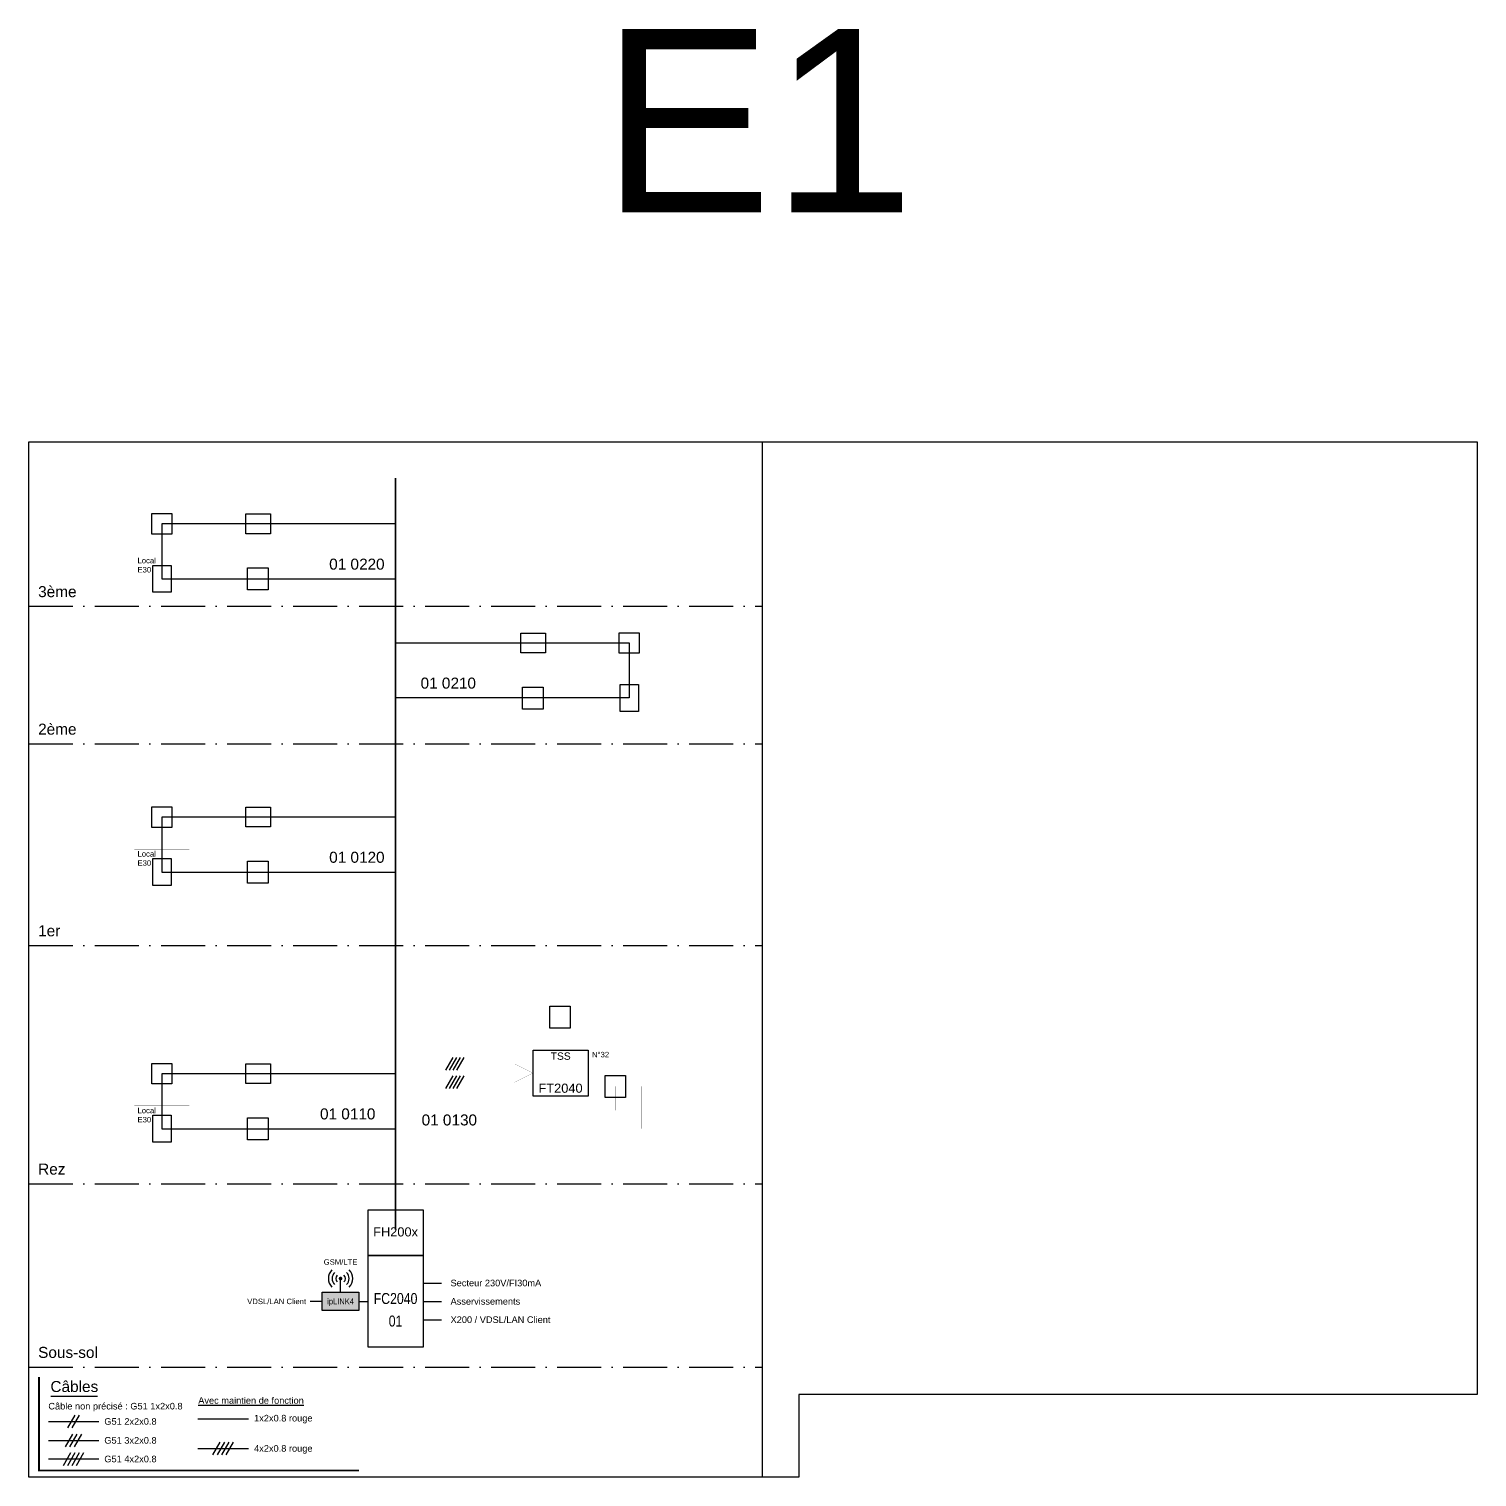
# Model space of a CAD drawing. Header units: centimetres. Extents: x -277 to 25900, y -463 to 5243.
# Drawn here: x 9950 to 13900, y 0 to 3950 of the extents above; entities that cross this region are included whole.
import ezdxf
from ezdxf.enums import TextEntityAlignment as Align

# ---------------------------------------------------------------- set-up
doc = ezdxf.new("R2010")
doc.units = ezdxf.units.CM
doc.header["$LTSCALE"] = 10
doc.linetypes.add('ACAD_ISO10W100', pattern=[18, 12, -3, 0, -3])
doc.layers.add('SANS', color=231, linetype='Continuous', plot=False)
doc.layers.add('SIEMENS_255_255_255', color=7, linetype='Continuous', true_color=0xffffff)
for name, color, linetype in [('SIEMENS_AXES', 7, 'ACAD_ISO10W100'), ('SIEMENS_DETECTION', 9, 'Continuous'), ('SIEMENS_LIGNES', 150, 'Continuous'), ('SIEMENS_SYMBOLTEXTE', 7, 'Continuous'), ('SIEMENS_TEXTES', 7, 'Continuous')]:
    doc.layers.add(name, color=color, linetype=linetype)
doc.styles.add('Arial', font='arial.ttf')
doc.linetypes.add('LIMITE1', pattern='A,6.35,-2.54,[133,ltypeshp.shx,S=2.54,R=0,X=-2.54,Y=0],-2.54,25.4', length=36.83)
picture_1 = doc.add_image_def('image8.jpg', size_in_pixel=(750, 1250))
picture_2 = doc.add_image_def('image1.jpg', size_in_pixel=(650, 520))
picture_3 = doc.add_image_def('image11.jpg', size_in_pixel=(590, 635))
picture_4 = doc.add_image_def('image28.jpg', size_in_pixel=(516, 759))
picture_5 = doc.add_image_def('image9.jpg', size_in_pixel=(780, 650))
picture_6 = doc.add_image_def('image19.jpg', size_in_pixel=(250, 270))
picture_7 = doc.add_image_def('image13.jpg', size_in_pixel=(259, 263))
picture_8 = doc.add_image_def('image10.jpg', size_in_pixel=(780, 650))

# ---------------------------------------------------------------- blocks, each defined once
blk = doc.blocks.new('Siemens_Ligne_FDnet')
at = {"color": 0, "style": 'Arial', "flags": 2}
for tag, p in [('L', (-4.1, 0.5)), ('/', (65.2, 0.5))]:
    blk.add_attdef(tag, p, '', height=30, dxfattribs=at)
at = {"color": 0, "style": 'Arial'}
for tag, p in [('FCnet', (18.9, 0.5)), ('CardCage', (76.9, 0.5)), ('Position', (100.7, 0.5)), ('Boucle', (123.7, 0.5)), ('Etoile', (146.7, 0.5))]:
    blk.add_attdef(tag, p, '', height=30, dxfattribs=at)
blk = doc.blocks.new('*U164')
image = blk.add_image(picture_1, insert=(-75, -125), size_in_units=(150, 250))
image.dxf.flags = 7
blk = doc.blocks.new('Siemens_Centrale_petite')
at = {"color": 7}
blk.add_lwpolyline([(-50, 25), (50, 25), (50, -25), (-50, -25)], close=True, dxfattribs=at)
at = {"color": 0}
blk.add_solid([(-50, 25), (50, 25), (-50, -25), (50, -25)], dxfattribs=at)
at = {"layer": 'SIEMENS_SYMBOLTEXTE', "color": 7, "style": 'Arial'}
blk.add_attdef('INFO_GAUCHE', text='', height=20, dxfattribs=at).set_placement((-60.7, 25), align=Align.RIGHT)
blk.add_attdef('HAUT', text='', height=30, dxfattribs=at).set_placement((0, 35), align=Align.CENTER)
blk.add_attdef('INFO_DROITE', (60.7, 25), '', height=20, dxfattribs=at)
blk.add_attdef('GAUCHE', text='', height=30, dxfattribs=at).set_placement((-60.7, 0), align=Align.MIDDLE_RIGHT)
at = {"layer": 'SIEMENS_SYMBOLTEXTE', "color": 7, "style": 'Arial', "width": 0.9}
blk.add_attdef('BMZ_TYP', text='', height=20, dxfattribs=at).set_placement((0, 0), align=Align.MIDDLE_CENTER)
at = {"layer": 'SIEMENS_SYMBOLTEXTE', "color": 7, "style": 'Arial'}
blk.add_attdef('DROITE', text='', height=30, dxfattribs=at).set_placement((60.7, 0), align=Align.MIDDLE_LEFT)
blk.add_attdef('BAS', text='', height=35, dxfattribs=at).set_placement((0, -35), align=Align.TOP_CENTER)
blk = doc.blocks.new('Siemens_SB_Antenne')
at = {"color": 0}
blk.add_line((0, 0), (0, 37.3), dxfattribs=at)
at = {"color": 0, "const_width": 5}
blk.add_lwpolyline([(-2.5, 37.3, 1), (2.5, 37.3, 1)], format="xyb", close=True, dxfattribs=at)
at = {"color": 0}
for radius, start, end in [(33.2, 135, 225), (23.2, 135, 225), (13.2, 135, 225), (13.2, 315, 45), (23.2, 315, 45), (33.2, 315, 45)]:
    blk.add_arc((0, 37.3), radius, start, end, dxfattribs=at)
at = {"color": 0, "style": 'Arial'}
blk.add_attdef('TXTHAUT', text='', height=15, dxfattribs=at).set_placement((0, 75), align=Align.CENTER)
blk = doc.blocks.new('*U169')
at = {"layer": 'SIEMENS_255_255_255'}
image = blk.add_image(picture_2, insert=(-33.6, -26.9), size_in_units=(67.3, 53.8), dxfattribs=at)
image.dxf.flags = 7
blk = doc.blocks.new('*U162')
at = {"layer": 'SIEMENS_255_255_255'}
image = blk.add_image(picture_3, insert=(-28.5, -30.5), size_in_units=(55.8, 60), dxfattribs=at)
image.dxf.flags = 7
blk = doc.blocks.new('*U170')
at = {"layer": 'SIEMENS_255_255_255', "ltscale": 0.3}
image = blk.add_image(picture_4, insert=(-25, -36.8), size_in_units=(50, 73.5), dxfattribs=at)
image.dxf.flags = 7
blk = doc.blocks.new('*U163')
at = {"color": 0}
for p, q in [((-25, -17.3), (-5, 17.3)), ((-15, -17.3), (5, 17.3)), ((-5, -17.3), (15, 17.3)), ((5, -17.3), (25, 17.3))]:
    blk.add_line(p, q, dxfattribs=at)
blk = doc.blocks.new('*U16')
image = blk.add_image(picture_5, insert=(-75, -50), size_in_units=(150, 125))
image.dxf.flags = 7
blk = doc.blocks.new('*U17')
at = {"layer": 'SIEMENS_255_255_255'}
image = blk.add_image(picture_6, insert=(-27.8, -30), size_in_units=(55.6, 60), rotation=0, dxfattribs=at)
image.dxf.flags = 7
blk = doc.blocks.new('*U171')
at = {"layer": 'SIEMENS_DETECTION', "color": 7, "true_color": 0xffffff}
image = blk.add_image(picture_7, insert=(-27.5, -27.9), size_in_units=(54.9, 55.8), dxfattribs=at)
image.dxf.flags = 7
blk = doc.blocks.new('*U113')
at = {"color": 7, "linetype": 'Continuous'}
blk.add_line((32.4, 202.5), (159.5, 202.5), dxfattribs=at)
at = {"color": 7}
for p, q in [((25.6, 133.7), (163.5, 133.7)), ((78.7, 116.4), (98.7, 151)), ((90.5, 116.4), (110.5, 151)), ((25.6, 82.1), (163.5, 82.1)), ((72.7, 64.8), (92.7, 99.4)), ((84.6, 64.8), (104.6, 99.4)), ((96.5, 64.8), (116.5, 99.4)), ((66.8, 14), (86.8, 48.6)), ((78.7, 14), (98.7, 48.6)), ((90.5, 14), (110.5, 48.6)), ((102.4, 14), (122.4, 48.6)), ((474.7, 42.6), (494.7, 77.3)), ((486.6, 42.6), (506.6, 77.3)), ((498.5, 42.6), (518.5, 77.3)), ((510.3, 42.6), (530.3, 77.3)), ((25.6, 31.3), (163.5, 31.3))]:
    blk.add_line(p, q, dxfattribs=at)
at = {"linetype": 'LIMITE1', "ltscale": 0.1}
for p, q in [((433.6, 141.2), (571.5, 141.2)), ((433.6, 60), (571.5, 60))]:
    blk.add_line(p, q, dxfattribs=at)
at = {"color": 7}
blk.add_lwpolyline([(873.2, 255.4, 0, 0, 0), (0, 255.4, 5, 5, 0), (0, 0, 5, 5, 0), (873.2, 0, 0, 0, 0)], format="xyseb", close=True, dxfattribs=at)
at = {"color": 7, "linetype": 'Continuous', "style": 'Arial'}
blk.add_text('Câbles', height=30, dxfattribs=at).set_placement((31.3, 214))
for s, p in [('Câble non précisé : G51 1x2x0.8', (25.6, 175.4)), ('G51 2x2x0.8', (178.3, 133.7)), ('1x2x0.8 rouge', (586.8, 142.7)), ('G51 3x2x0.8', (178.3, 82.1)), ('G51 4x2x0.8', (178.3, 31.3)), ('4x2x0.8 rouge', (586.8, 60.2))]:
    blk.add_text(s, height=18, dxfattribs=at).set_placement(p, align=Align.MIDDLE_LEFT)
at = {"color": 7, "insert": (434.5, 199.9), "char_height": 18, "width": 311.43, "attachment_point": 1, "style": 'Arial'}
blk.add_mtext('{\\LAvec maintien de fonction}', dxfattribs=at)
blk = doc.blocks.new('*U36')
image = blk.add_image(picture_8, insert=(0, 0), size_in_units=(150, 125))
image.dxf.flags = 7

msp = doc.modelspace()

# ---------------------------------------------------------------- linework, layer by layer
at = {"const_width": 0.2}
for points in [[(10312.5, 2512.5), (10387.5, 2512.5), (10387.5, 2387.5), (10237.5, 2387.5), (10237.5, 2512.5), (10312.5, 2512.5)], [(10312.5, 1712.5), (10387.5, 1712.5), (10387.5, 1587.5), (10237.5, 1587.5), (10237.5, 1712.5), (10312.5, 1712.5)], [(10312.5, 1012.5), (10387.5, 1012.5), (10387.5, 887.5), (10237.5, 887.5), (10237.5, 1012.5), (10312.5, 1012.5)]]:
    msp.add_lwpolyline(points, dxfattribs=at)
at = {"layer": 'SANS'}
for points in [[(12050, 225), (12050, 0), (9950, 0), (9950, 2824), (13900, 2824), (13900, 225)], [(9950, 0), (9950, 2824), (11950, 2824), (11950, 0)]]:
    msp.add_lwpolyline(points, close=True, dxfattribs=at)
at = {"layer": 'SIEMENS_AXES'}
for points in [[(9950, 2375), (11950, 2375)], [(9950, 2000), (11950, 2000)], [(9950, 1450), (11950, 1450)], [(9950, 800), (11950, 800)], [(9950, 300), (11950, 300)]]:
    msp.add_lwpolyline(points, dxfattribs=at)
at = {"layer": 'SIEMENS_LIGNES'}
msp.add_line((10850, 479.1), (10875, 479.1), dxfattribs=at)
at = {"layer": 'SIEMENS_LIGNES', "const_width": 5}
msp.add_lwpolyline([(10950, 675), (10950, 2725)], dxfattribs=at)
at = {"layer": 'SIEMENS_LIGNES'}
for points in [[(10950, 2600), (10312.5, 2600), (10312.5, 2450), (10950, 2450)], [(10950, 2275), (11587.5, 2275), (11587.5, 2125), (10950, 2125)], [(10950, 1800), (10312.5, 1800), (10312.5, 1650), (10950, 1650)], [(10950, 1100), (10312.5, 1100), (10312.5, 950), (10950, 950)], [(11025, 529.1), (11075, 529.1)], [(10750, 479.1), (10717.5, 479.1)], [(11025, 479.1), (11075, 479.1)], [(11025, 429.1), (11075, 429.1)]]:
    msp.add_lwpolyline(points, dxfattribs=at)
at = {"layer": 'SIEMENS_LIGNES', "linetype": 'LIMITE1', "ltscale": 0.1, "const_width": 0.2}
for points in [[(10948.6, 1253.9), (11398.6, 1253.9)], [(11325, 1101.8), (11275, 1126.8), (10950, 1126.8)], [(11325, 1101.8), (11275, 1076.8), (10950, 1076.8)]]:
    msp.add_lwpolyline(points, dxfattribs=at)
at = {"layer": 'SIEMENS_LIGNES', "ltscale": 0.1, "const_width": 0.2}
msp.add_lwpolyline([(10950, 1000.1), (10950, 1000.1), (11550, 1000.1), (11550, 1065.6), (11620.8, 1065.6), (11620.8, 950.1), (10950, 950.1)], dxfattribs=at)

# ---------------------------------------------------------------- block references
for name, p in [('*U17', (11398.6, 1253.9)), ('*U113', (9977.3, 17.9))]:
    msp.add_blockref(name, p)
at = {"layer": 'SIEMENS_DETECTION'}
for name, p in [('*U171', (10312.5, 2600)), ('*U169', (10575, 2600)), ('*U170', (10312.5, 2450)), ('*U162', (10575, 2450)), ('*U169', (11325, 2275)), ('*U171', (11587.5, 2275)), ('*U162', (11325, 2125)), ('*U170', (11587.5, 2125)), ('*U171', (10312.5, 1800)), ('*U169', (10575, 1800)), ('*U170', (10312.5, 1650)), ('*U162', (10575, 1650)), ('*U171', (10312.5, 1100)), ('*U169', (10575, 1100)), ('*U162', (11550, 1065.6)), ('*U170', (10312.5, 950)), ('*U162', (10575, 950))]:
    msp.add_blockref(name, p, dxfattribs=at)
ref = msp.add_blockref('*U16', (11400, 1089.3), dxfattribs=at)
ref.add_attrib('INFO_DROITE', 'N°32', (11485.7, 1144.7), dxfattribs={"layer": 'SIEMENS_SYMBOLTEXTE', "color": 7, "height": 15, "style": 'Arial'})
ref.add_attrib('CENTRE', 'FT2040', dxfattribs={"layer": 'SIEMENS_SYMBOLTEXTE', "color": 7, "height": 25, "style": 'Arial'}).set_placement((11400, 1048.1), align=Align.CENTER)
ref.add_attrib('TSS', 'TSS', (11373.3, 1138.1), dxfattribs={"layer": '0', "height": 20, "style": 'Arial'})
ref = msp.add_blockref('*U36', (10875, 604.1), dxfattribs=at)
ref.add_attrib('CENTRE', 'FH200x', dxfattribs={"layer": 'SIEMENS_SYMBOLTEXTE', "color": 7, "height": 25, "style": 'Arial'}).set_placement((10950, 656.2), align=Align.CENTER)
ref = msp.add_blockref('Siemens_SB_Antenne', (10800, 504.1), dxfattribs=at)
ref.add_attrib('TXTHAUT', 'GSM/LTE', dxfattribs={"layer": 'SIEMENS_SYMBOLTEXTE', "color": 7, "height": 15, "style": 'Arial'}).set_placement((10800, 579.1), align=Align.CENTER)
ref = msp.add_blockref('*U164', (10950, 479.1), dxfattribs=at)
ref.add_attrib('BMZ_TYP', 'FC2040', dxfattribs={"layer": 'SIEMENS_SYMBOLTEXTE', "color": 7, "height": 30, "style": 'Arial', "width": 0.8}).set_placement((10950, 486.9), align=Align.MIDDLE_CENTER)
ref.add_attrib('BMZ_NR', '01', dxfattribs={"layer": 'SIEMENS_SYMBOLTEXTE', "color": 7, "height": 30, "style": 'Arial', "width": 0.8}).set_placement((10950, 425.5), align=Align.MIDDLE_CENTER)
ref = msp.add_blockref('Siemens_Centrale_petite', (10800, 479.1), dxfattribs=at)
ref.add_attrib('BMZ_TYP', 'ipLINK4', dxfattribs={"layer": 'SIEMENS_SYMBOLTEXTE', "color": 7, "height": 16, "style": 'Arial', "width": 0.8}).set_placement((10800, 479.1), align=Align.MIDDLE_CENTER)
at = {"layer": 'SIEMENS_LIGNES'}
ref = msp.add_blockref('Siemens_Ligne_FDnet', (10750, 2474.5), dxfattribs=at)
ref.add_attrib('FCnet', '01', (10768.9, 2475), dxfattribs={"layer": '0', "color": 0, "height": 30, "style": 'Arial'})
ref.add_attrib('CardCage', '0', (10826.9, 2475), dxfattribs={"layer": '0', "color": 0, "height": 30, "style": 'Arial'})
ref.add_attrib('Position', '2', (10850.7, 2475), dxfattribs={"layer": '0', "color": 0, "height": 30, "style": 'Arial'})
ref.add_attrib('Boucle', '2', (10873.7, 2475), dxfattribs={"layer": '0', "color": 0, "height": 30, "style": 'Arial'})
ref.add_attrib('Etoile', '0', (10896.7, 2475), dxfattribs={"layer": '0', "color": 0, "height": 30, "style": 'Arial'})
ref = msp.add_blockref('Siemens_Ligne_FDnet', (10999.3, 2150), dxfattribs=at)
ref.add_attrib('FCnet', '01', (11018.2, 2150.5), dxfattribs={"layer": '0', "color": 0, "height": 30, "style": 'Arial'})
ref.add_attrib('CardCage', '0', (11076.2, 2150.5), dxfattribs={"layer": '0', "color": 0, "height": 30, "style": 'Arial'})
ref.add_attrib('Position', '2', (11100, 2150.5), dxfattribs={"layer": '0', "color": 0, "height": 30, "style": 'Arial'})
ref.add_attrib('Boucle', '1', (11123, 2150.5), dxfattribs={"layer": '0', "color": 0, "height": 30, "style": 'Arial'})
ref.add_attrib('Etoile', '0', (11146, 2150.5), dxfattribs={"layer": '0', "color": 0, "height": 30, "style": 'Arial'})
ref = msp.add_blockref('Siemens_Ligne_FDnet', (10750, 1675), dxfattribs=at)
ref.add_attrib('FCnet', '01', (10768.9, 1675.5), dxfattribs={"layer": '0', "color": 0, "height": 30, "style": 'Arial'})
ref.add_attrib('CardCage', '0', (10826.9, 1675.5), dxfattribs={"layer": '0', "color": 0, "height": 30, "style": 'Arial'})
ref.add_attrib('Position', '1', (10850.7, 1675.5), dxfattribs={"layer": '0', "color": 0, "height": 30, "style": 'Arial'})
ref.add_attrib('Boucle', '2', (10873.7, 1675.5), dxfattribs={"layer": '0', "color": 0, "height": 30, "style": 'Arial'})
ref.add_attrib('Etoile', '0', (10896.7, 1675.5), dxfattribs={"layer": '0', "color": 0, "height": 30, "style": 'Arial'})
for p in [(11112.5, 1126.8), (11112.5, 1076.8)]:
    msp.add_blockref('*U163', p, dxfattribs=at)
ref = msp.add_blockref('Siemens_Ligne_FDnet', (10725, 975), dxfattribs=at)
ref.add_attrib('FCnet', '01', (10743.9, 975.5), dxfattribs={"layer": '0', "color": 0, "height": 30, "style": 'Arial'})
ref.add_attrib('CardCage', '0', (10801.9, 975.5), dxfattribs={"layer": '0', "color": 0, "height": 30, "style": 'Arial'})
ref.add_attrib('Position', '1', (10825.7, 975.5), dxfattribs={"layer": '0', "color": 0, "height": 30, "style": 'Arial'})
ref.add_attrib('Boucle', '1', (10848.7, 975.5), dxfattribs={"layer": '0', "color": 0, "height": 30, "style": 'Arial'})
ref.add_attrib('Etoile', '0', (10871.7, 975.5), dxfattribs={"layer": '0', "color": 0, "height": 30, "style": 'Arial'})
ref = msp.add_blockref('Siemens_Ligne_FDnet', (11002.2, 958.5), dxfattribs=at)
ref.add_attrib('FCnet', '01', (11021.1, 959), dxfattribs={"layer": '0', "color": 0, "height": 30, "style": 'Arial'})
ref.add_attrib('CardCage', '0', (11079, 959), dxfattribs={"layer": '0', "color": 0, "height": 30, "style": 'Arial'})
ref.add_attrib('Position', '1', (11102.9, 959), dxfattribs={"layer": '0', "color": 0, "height": 30, "style": 'Arial'})
ref.add_attrib('Boucle', '3', (11125.9, 959), dxfattribs={"layer": '0', "color": 0, "height": 30, "style": 'Arial'})
ref.add_attrib('Etoile', '0', (11148.9, 959), dxfattribs={"layer": '0', "color": 0, "height": 30, "style": 'Arial'})

# ---------------------------------------------------------------- texts
at = {"attachment_point": 1, "style": 'Arial'}
for s, width, insert, char_height in [('E1', 1475, (11510.9, 3949.8), 500), ('Local \\PE30', 46.211, (10246.1, 2507.3), 15), ('Local \\PE30', 46.211, (10246.1, 1707.3), 15), ('Local \\PE30', 46.211, (10246.1, 1007.3), 15)]:
    msp.add_mtext_dynamic_manual_height_columns(s, width=width, gutter_width=12.5, heights=[0], dxfattribs=dict(at, insert=insert, char_height=char_height))
at = {"layer": 'SIEMENS_TEXTES', "style": 'Arial'}
for s, p in [('3ème', (9975, 2400)), ('2ème', (9975, 2025)), ('1er', (9975, 1475)), ('Rez', (9975, 825)), ('Sous-sol', (9975, 325))]:
    msp.add_text(s, height=30, dxfattribs=at).set_placement(p)
msp.add_text('VDSL/LAN Client', height=15, dxfattribs=at).set_placement((10706, 479.1), align=Align.MIDDLE_RIGHT)
at = {"layer": 'SIEMENS_TEXTES', "char_height": 18, "attachment_point": 4, "style": 'Arial'}
for s, insert, width in [('Secteur 230V/FI30mA', (11100, 529.1), 248.67), ('Asservissements', (11100, 479.1), 248.67), ('X200 / VDSL/LAN Client', (11100, 429.1), 347.445)]:
    msp.add_mtext(s, dxfattribs=dict(at, insert=insert, width=width))

doc.saveas('drawing.dxf')
